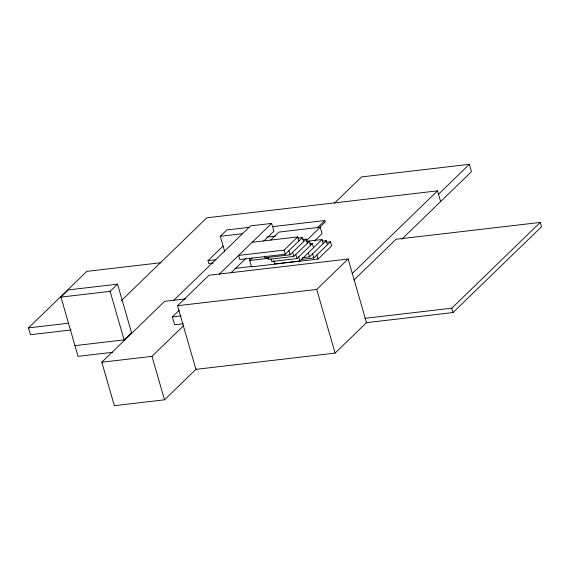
<?xml version="1.0" encoding="UTF-8"?>
<svg xmlns="http://www.w3.org/2000/svg" width="570" height="570" viewBox="0 0 570 570"><rect width="100%" height="100%" fill="white"/><g stroke="black" fill="none" stroke-linecap="round" stroke-linejoin="round"><path stroke-width="0.85" d="M71.093 329.959L30.466 334.704L28.5 327.9L86.804 271.37L160.996 262.699M112.532 352.324L78.054 356.35L60.954 297.105L68.379 289.902L117.541 284.159L131.549 332.688L124.117 339.891L110.11 291.363L117.541 284.159M121.446 300.554L206.789 217.811L437.525 190.85L440.624 201.566M224.666 251.398L220.305 236.293L226.846 229.959L249.019 227.366M196.244 369.054L164.523 399.812L114.356 405.676L101.816 362.228L164.63 301.323L185.756 298.851M213.194 262.998L208.82 263.511L207.993 260.632L223.098 245.991M173.857 300.24L250.558 225.877L271.634 223.412L273.899 231.242L263.668 241.16M177.555 305.712L208.962 275.26L348.135 259.001L366.51 322.649L335.103 353.101L195.93 369.36L177.555 305.712L316.728 289.453L348.135 259.001M183.312 323.767L174.634 324.779L172.361 316.913L179.265 310.215M219.229 274.234L271.634 223.412M231.078 272.766L245.777 258.509M326.111 242.307L330.465 241.794L331.647 245.884L318.031 259.086L251.484 266.86L249.646 260.476L252.189 258.011M270.657 240.105L278.93 232.083L320.226 227.252L322.071 233.643L314.433 241.046M101.816 362.228L151.983 356.364L183.704 325.605M303.646 241.616L302.463 237.526L285.257 254.22L239.792 259.528L238.609 255.438L284.074 250.123L297.69 236.921L298.872 241.017M334.512 203.162L361.579 176.914L469.345 164.324L471.461 171.663L401.772 239.236M317.262 227.879L324.822 220.547L325.235 221.979L319.563 227.48M264.316 256.137L264.786 257.768L290.03 254.819L306.218 239.122L307.401 243.212M306.225 240.839L320.226 227.252M268.071 257.726L268.541 259.364L293.785 256.415L309.41 241.267L310.586 245.364M271.021 259.058L271.726 261.509L296.97 258.566L312.339 243.661L313.521 247.758M273.714 260.632L274.655 263.903L299.906 260.953L321.993 239.542L323.176 243.632M302.592 257.647L309.56 256.835L326.232 240.668L327.408 244.758M301.608 259.386L313.792 257.961L330.465 241.794M352.189 273.593L437.525 190.85M438.501 194.235L469.345 164.324M353.998 279.998L396 239.272L540.246 222.421L541.5 226.76L453.036 312.538L365.961 322.713M364.707 318.366L451.782 308.192L540.246 222.421M272.581 226.646L324.822 220.547M220.305 236.293L242.485 233.707M266.831 237.12L275.574 236.101M252.225 242.236L297.69 236.921M298.11 238.039L302.463 237.526M302.741 239.528L306.218 239.122M306.325 241.367L321.993 239.542M306.795 241.573L309.41 241.267M322.748 241.074L326.232 240.668M309.724 243.967L312.339 243.661M207.993 260.632L215.859 259.713M249.646 260.476L268.976 258.217M234.876 268.427L251.933 266.432M60.954 297.105L110.11 291.363M28.5 327.9L68.243 323.254M172.361 316.913L181.039 315.901M74.962 345.634L125.35 339.741M451.782 308.192L453.036 312.538M316.849 254.997L318.031 259.086M312.617 253.871L313.792 257.961M308.377 252.738L309.56 256.835M316.728 289.453L335.103 353.101M298.723 256.863L299.906 260.953M295.794 254.469L296.97 258.566M292.61 252.325L293.785 256.415M288.847 250.729L290.03 254.819M284.074 250.123L285.257 254.22M249.51 258.039L250.237 260.561M151.983 356.364L164.523 399.812"/></g></svg>
